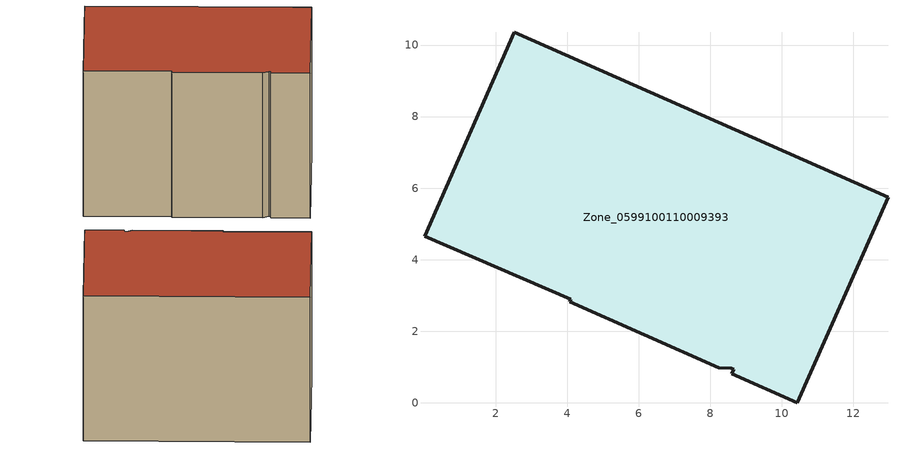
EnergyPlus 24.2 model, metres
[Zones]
Zone_0599100110009393
 floor ground (C_G): 8.24,0.97 4.07,2.82 4.11,2.9 0.01,4.66 2.53,10.36 12.97,5.75 10.44,0 8.61,0.81 8.66,0.94 8.58,0.97 z0
 wall outside (C_F): 12.97,5.75 2.53,10.36 0.01,4.66 4.11,2.9 4.07,2.82 8.24,0.97 8.58,0.97 8.66,0.94 8.61,0.81 10.44,0 12.97,5.75 z0:8.56
 roof outside (C_R): 4.07,2.82 8.24,0.97 8.58,0.97 8.66,0.94 8.61,0.81 10.44,0 12.97,5.75 2.53,10.36 0.01,4.66 4.11,2.9 z8.56
[BUILDING]
Pand.0599100110009393: North Axis=0; Terrain=City; Loads Convergence Tolerance Value=0.04; Temperature Convergence Tolerance Value=0.4; Solar Distribution=FullExterior; Maximum Number of Warmup Days=25; Minimum Number of Warmup Days=1
[Site:Location]
Rotterdam.The.Hague.AP_ZH_NLD Design_Conditions: Latitude=51.96; Longitude=4.45; Time Zone=1; Elevation=-4.5
[SITE:GROUNDTEMPERATURE:BUILDINGSURFACE]
18, 18, 18, 18, 18, 18, 18, 18, 18, 18, 18, 18
[MATERIAL] Thermal Absorptance=0.9; Solar Absorptance=0.7; Visible Absorptance=0.7
Name | Roughness | Thickness | Conductivity | Density | Specific Heat
G.TC.2015-2018 | MediumSmooth | 0.15 | 0.0428571 | 540 | 1210
F.TC.2015-2018 | Rough | 0.3 | 0.0666667 | 1920 | 840
R.TC.2015-2018 | MediumRough | 0.2 | 0.0333333 | 1500 | 1000
[CONSTRUCTION]
C_G: G.TC.2015-2018
C_F: F.TC.2015-2018
C_R: R.TC.2015-2018
[ZONE]
Zone_0599100110009393: Type=1; Multiplier=1; Ceiling Height=Autocalculate; Volume=Autocalculate; Floor Area=autocalculate; Part of Total Floor Area=Yes
[ZONEINFILTRATION:DESIGNFLOWRATE]
Infil_Zone_0599100110009393: Zone or ZoneList or Space or SpaceList=Zone_0599100110009393; Schedule=AlwaysOn; Design Flow Rate Calculation Method=Flow/Area; Flow Rate per Floor Area=0.0015; Constant Term Coefficient=1; Temperature Term Coefficient=0; Velocity Term Coefficient=0; Velocity Squared Term Coefficient=0
[HVACTEMPLATE:ZONE:IDEALLOADSAIRSYSTEM]
Zone_0599100110009393: Maximum Heating Supply Air Temperature=50; Minimum Cooling Supply Air Temperature=13; Maximum Heating Supply Air Humidity Ratio=0.0156; Minimum Cooling Supply Air Humidity Ratio=0.0077; Heating Limit=NoLimit; Cooling Limit=NoLimit; Dehumidification Control Type=ConstantSensibleHeatRatio; Cooling Sensible Heat Ratio=0.7; Dehumidification Setpoint=60; Humidification Control Type=None; Humidification Setpoint=30; Outdoor Air Method=None; Outdoor Air Flow Rate per Person=0.00944; Outdoor Air Flow Rate per Zone Floor Area=0; Outdoor Air Flow Rate per Zone=0; Demand Controlled Ventilation Type=None; Outdoor Air Economizer Type=NoEconomizer; Heat Recovery Type=None; Sensible Heat Recovery Effectiveness=0.7; Latent Heat Recovery Effectiveness=0.65
[ZONECONTROL:THERMOSTAT]
ThermostatControl_Zone_0599100110009393: Zone or ZoneList=Zone_0599100110009393; Control Type Schedule=DualSetpointControlType; Control 1=Thermostat_Zone_0599100110009393; Temperature Difference Between Cutout And Setpoint=0
[THERMOSTATSETPOINT:DUALSETPOINT]
Thermostat_Zone_0599100110009393: Heating Setpoint Temperature Schedule=HeatingSetpoint_Zone_0599100110009393; Cooling Setpoint Temperature Schedule=CoolingSetpoint_Zone_0599100110009393
[SCHEDULE:COMPACT]
HeatingSetpoint_Zone_0599100110009393: Through: 12/31, For: AllDays, Until: 24:00, 21
CoolingSetpoint_Zone_0599100110009393: Through: 12/31, For: AllDays, Until: 24:00, 24
DualSetpointControlType: Through: 12/31, For: AllDays, Until: 24:00, 4
AlwaysOn: Through: 12/31, For: AllDays, Until: 24:00, 1
